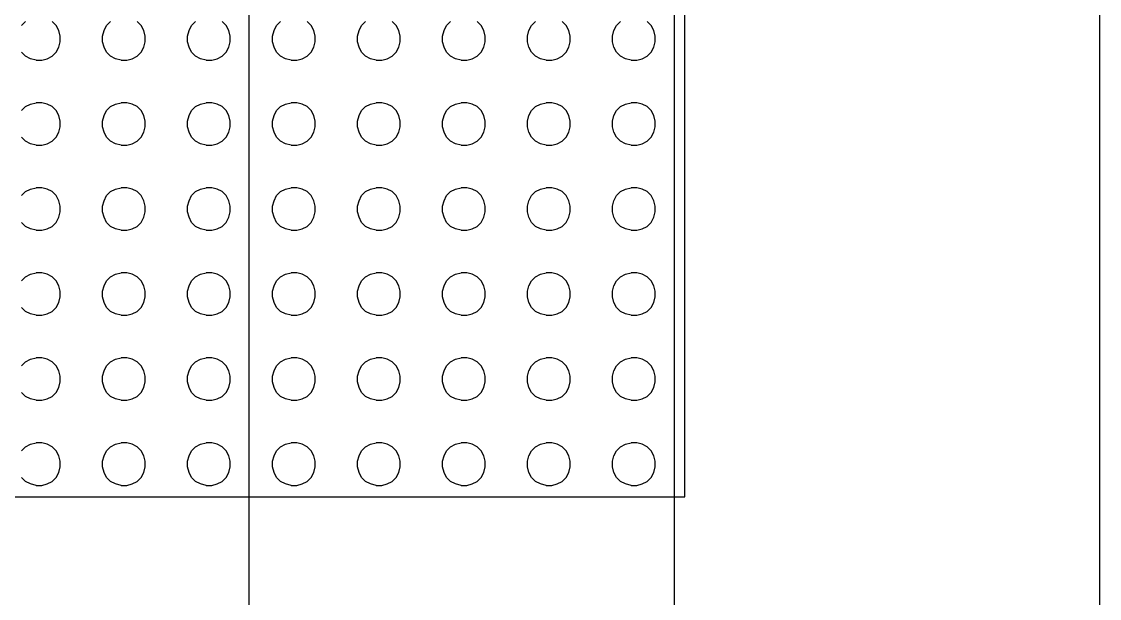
# Model space of a CAD drawing. Header units: inches. Extents: x -1316 to 22433, y -200 to 8737.
# Drawn here: x 250.946 to 254.747, y 564.875 to 566.908 of the extents above; entities that cross this region are included whole.
import ezdxf

# ---------------------------------------------------------------- set-up
doc = ezdxf.new("R2010")
doc.units = ezdxf.units.IN
doc.header["$LTSCALE"] = 10
doc.header["$MEASUREMENT"] = 0
doc.layers.get('0').update_dxf_attribs({"linetype": 'CONTINUOUS'})
for name, color, linetype in [('HATCH', 5, 'CONTINUOUS'), ('S-HDWR', 104, 'CONTINUOUS'), ('S-ROOF', 2, 'CONTINUOUS'), ('S-WALL', 6, 'CONTINUOUS'), ('WALL', 7, 'CONTINUOUS')]:
    doc.layers.add(name, color=color, linetype=linetype)

# ---------------------------------------------------------------- blocks, each defined once
blk = doc.blocks.new('*X345')
at = {"color": 0}
for p, q in [((314.4762, 24.2103), (314.4903, 24.2243)), ((314.5986, 24.2103), (314.5845, 24.2243)), ((314.776, 24.2103), (314.79, 24.2243)), ((314.8983, 24.2103), (314.8843, 24.2243)), ((315.0757, 24.2103), (315.0898, 24.2243)), ((315.1981, 24.2103), (315.184, 24.2243)), ((315.3754, 24.2103), (315.3895, 24.2243)), ((315.4978, 24.2103), (315.4837, 24.2243)), ((315.6752, 24.2103), (315.6893, 24.2243)), ((315.7976, 24.2103), (315.7835, 24.2243)), ((315.9749, 24.2103), (315.989, 24.2243)), ((316.0973, 24.2103), (316.0832, 24.2243)), ((316.2747, 24.2103), (316.2887, 24.2243)), ((316.397, 24.2103), (316.383, 24.2243)), ((316.5744, 24.2103), (316.5885, 24.2243)), ((316.6968, 24.2103), (316.6827, 24.2243)), ((314.6075, 24.1924), (314.5986, 24.2103)), ((314.6123, 24.1731), (314.6075, 24.1924)), ((314.7622, 24.1731), (314.767, 24.1924)), ((314.767, 24.1924), (314.776, 24.2103)), ((314.9073, 24.1924), (314.8983, 24.2103)), ((314.9121, 24.1731), (314.9073, 24.1924)), ((315.062, 24.1731), (315.0668, 24.1924)), ((315.0668, 24.1924), (315.0757, 24.2103)), ((315.207, 24.1924), (315.1981, 24.2103)), ((315.2118, 24.1731), (315.207, 24.1924)), ((315.3617, 24.1731), (315.3665, 24.1924)), ((315.3665, 24.1924), (315.3754, 24.2103)), ((315.5067, 24.1924), (315.4978, 24.2103)), ((315.5116, 24.1731), (315.5067, 24.1924)), ((315.6614, 24.1731), (315.6663, 24.1924)), ((315.6663, 24.1924), (315.6752, 24.2103)), ((315.8065, 24.1924), (315.7976, 24.2103)), ((315.8113, 24.1731), (315.8065, 24.1924)), ((315.9612, 24.1731), (315.966, 24.1924)), ((315.966, 24.1924), (315.9749, 24.2103)), ((316.1062, 24.1924), (316.0973, 24.2103)), ((316.111, 24.1731), (316.1062, 24.1924)), ((316.2609, 24.1731), (316.2657, 24.1924)), ((316.2657, 24.1924), (316.2747, 24.2103)), ((316.4059, 24.1924), (316.397, 24.2103)), ((316.4108, 24.1731), (316.4059, 24.1924)), ((316.5606, 24.1731), (316.5655, 24.1924)), ((316.5655, 24.1924), (316.5744, 24.2103)), ((316.7057, 24.1924), (316.6968, 24.2103)), ((316.7105, 24.1731), (316.7057, 24.1924)), ((314.6075, 24.1339), (314.6123, 24.1532)), ((314.6123, 24.1532), (314.6123, 24.1731)), ((314.7622, 24.1532), (314.7622, 24.1731)), ((314.767, 24.1339), (314.7622, 24.1532)), ((314.9073, 24.1339), (314.9121, 24.1532)), ((314.9121, 24.1532), (314.9121, 24.1731)), ((315.062, 24.1532), (315.062, 24.1731)), ((315.0668, 24.1339), (315.062, 24.1532)), ((315.207, 24.1339), (315.2118, 24.1532)), ((315.2118, 24.1532), (315.2118, 24.1731)), ((315.3617, 24.1532), (315.3617, 24.1731)), ((315.3665, 24.1339), (315.3617, 24.1532)), ((315.5067, 24.1339), (315.5116, 24.1532)), ((315.5116, 24.1532), (315.5116, 24.1731)), ((315.6614, 24.1532), (315.6614, 24.1731)), ((315.6663, 24.1339), (315.6614, 24.1532)), ((315.8065, 24.1339), (315.8113, 24.1532)), ((315.8113, 24.1532), (315.8113, 24.1731)), ((315.9612, 24.1532), (315.9612, 24.1731)), ((315.966, 24.1339), (315.9612, 24.1532)), ((316.1062, 24.1339), (316.111, 24.1532)), ((316.111, 24.1532), (316.111, 24.1731)), ((316.2609, 24.1532), (316.2609, 24.1731)), ((316.2657, 24.1339), (316.2609, 24.1532)), ((316.4059, 24.1339), (316.4108, 24.1532)), ((316.4108, 24.1532), (316.4108, 24.1731)), ((316.5606, 24.1532), (316.5606, 24.1731)), ((316.5655, 24.1339), (316.5606, 24.1532)), ((316.7057, 24.1339), (316.7105, 24.1532)), ((316.7105, 24.1532), (316.7105, 24.1731)), ((314.4903, 24.102), (314.4762, 24.116)), ((314.5081, 24.0931), (314.4903, 24.102)), ((314.5667, 24.0931), (314.5845, 24.102)), ((314.5845, 24.102), (314.5986, 24.116)), ((314.5986, 24.116), (314.6075, 24.1339)), ((314.776, 24.116), (314.767, 24.1339)), ((314.79, 24.102), (314.776, 24.116)), ((314.8079, 24.0931), (314.79, 24.102)), ((314.8664, 24.0931), (314.8843, 24.102)), ((314.8843, 24.102), (314.8983, 24.116)), ((314.8983, 24.116), (314.9073, 24.1339)), ((315.0757, 24.116), (315.0668, 24.1339)), ((315.0898, 24.102), (315.0757, 24.116)), ((315.1076, 24.0931), (315.0898, 24.102)), ((315.1662, 24.0931), (315.184, 24.102)), ((315.184, 24.102), (315.1981, 24.116)), ((315.1981, 24.116), (315.207, 24.1339)), ((315.3754, 24.116), (315.3665, 24.1339)), ((315.3895, 24.102), (315.3754, 24.116)), ((315.4073, 24.0931), (315.3895, 24.102)), ((315.4659, 24.0931), (315.4837, 24.102)), ((315.4837, 24.102), (315.4978, 24.116)), ((315.4978, 24.116), (315.5067, 24.1339)), ((315.6752, 24.116), (315.6663, 24.1339)), ((315.6893, 24.102), (315.6752, 24.116)), ((315.7071, 24.0931), (315.6893, 24.102)), ((315.7657, 24.0931), (315.7835, 24.102)), ((315.7835, 24.102), (315.7976, 24.116)), ((315.7976, 24.116), (315.8065, 24.1339)), ((315.9749, 24.116), (315.966, 24.1339)), ((315.989, 24.102), (315.9749, 24.116)), ((316.0068, 24.0931), (315.989, 24.102)), ((316.0654, 24.0931), (316.0832, 24.102)), ((316.0832, 24.102), (316.0973, 24.116)), ((316.0973, 24.116), (316.1062, 24.1339)), ((316.2747, 24.116), (316.2657, 24.1339)), ((316.2887, 24.102), (316.2747, 24.116)), ((316.3066, 24.0931), (316.2887, 24.102)), ((316.3651, 24.0931), (316.383, 24.102)), ((316.383, 24.102), (316.397, 24.116)), ((316.397, 24.116), (316.4059, 24.1339)), ((316.5744, 24.116), (316.5655, 24.1339)), ((316.5885, 24.102), (316.5744, 24.116)), ((316.6063, 24.0931), (316.5885, 24.102)), ((316.6649, 24.0931), (316.6827, 24.102)), ((316.6827, 24.102), (316.6968, 24.116)), ((316.6968, 24.116), (316.7057, 24.1339)), ((314.5275, 24.0882), (314.5081, 24.093)), ((314.5275, 24.0882), (314.5474, 24.0882)), ((314.5474, 24.0882), (314.5667, 24.093)), ((314.8272, 24.0882), (314.8079, 24.093)), ((314.8272, 24.0882), (314.8471, 24.0882)), ((314.8471, 24.0882), (314.8664, 24.093)), ((315.1269, 24.0882), (315.1076, 24.093)), ((315.1269, 24.0882), (315.1469, 24.0882)), ((315.1469, 24.0882), (315.1662, 24.093)), ((315.4267, 24.0882), (315.4073, 24.093)), ((315.4267, 24.0882), (315.4466, 24.0882)), ((315.4466, 24.0882), (315.4659, 24.093)), ((315.7264, 24.0882), (315.7071, 24.093)), ((315.7264, 24.0882), (315.7463, 24.0882)), ((315.7463, 24.0882), (315.7657, 24.093)), ((316.0261, 24.0882), (316.0068, 24.093)), ((316.0261, 24.0882), (316.0461, 24.0882)), ((316.0461, 24.0882), (316.0654, 24.093)), ((316.3259, 24.0882), (316.3066, 24.093)), ((316.3259, 24.0882), (316.3458, 24.0882)), ((316.3458, 24.0882), (316.3651, 24.093)), ((316.6256, 24.0882), (316.6063, 24.093)), ((316.6256, 24.0882), (316.6455, 24.0882)), ((316.6455, 24.0882), (316.6649, 24.093)), ((314.4762, 23.9105), (314.4903, 23.9246)), ((314.4903, 23.9246), (314.5081, 23.9335)), ((314.5081, 23.9335), (314.5275, 23.9383)), ((314.5474, 23.9384), (314.5275, 23.9384)), ((314.5667, 23.9335), (314.5474, 23.9383)), ((314.5845, 23.9246), (314.5667, 23.9335)), ((314.5986, 23.9105), (314.5845, 23.9246)), ((314.6075, 23.8927), (314.5986, 23.9105)), ((314.767, 23.8927), (314.776, 23.9105)), ((314.776, 23.9105), (314.79, 23.9246)), ((314.79, 23.9246), (314.8079, 23.9335)), ((314.8079, 23.9335), (314.8272, 23.9383)), ((314.8471, 23.9384), (314.8272, 23.9384)), ((314.8664, 23.9335), (314.8471, 23.9383)), ((314.8843, 23.9246), (314.8664, 23.9335)), ((314.8983, 23.9105), (314.8843, 23.9246)), ((314.9073, 23.8927), (314.8983, 23.9105)), ((315.0668, 23.8927), (315.0757, 23.9105)), ((315.0757, 23.9105), (315.0898, 23.9246)), ((315.0898, 23.9246), (315.1076, 23.9335)), ((315.1076, 23.9335), (315.1269, 23.9383)), ((315.1469, 23.9384), (315.1269, 23.9384)), ((315.1662, 23.9335), (315.1469, 23.9383)), ((315.184, 23.9246), (315.1662, 23.9335)), ((315.1981, 23.9105), (315.184, 23.9246)), ((315.207, 23.8927), (315.1981, 23.9105)), ((315.3665, 23.8927), (315.3754, 23.9105)), ((315.3754, 23.9105), (315.3895, 23.9246)), ((315.3895, 23.9246), (315.4073, 23.9335)), ((315.4073, 23.9335), (315.4267, 23.9383)), ((315.4466, 23.9384), (315.4267, 23.9384)), ((315.4659, 23.9335), (315.4466, 23.9383)), ((315.4837, 23.9246), (315.4659, 23.9335)), ((315.4978, 23.9105), (315.4837, 23.9246)), ((315.5067, 23.8927), (315.4978, 23.9105)), ((315.6663, 23.8927), (315.6752, 23.9105)), ((315.6752, 23.9105), (315.6893, 23.9246)), ((315.6893, 23.9246), (315.7071, 23.9335)), ((315.7071, 23.9335), (315.7264, 23.9383)), ((315.7463, 23.9384), (315.7264, 23.9384)), ((315.7657, 23.9335), (315.7463, 23.9383)), ((315.7835, 23.9246), (315.7657, 23.9335)), ((315.7976, 23.9105), (315.7835, 23.9246)), ((315.8065, 23.8927), (315.7976, 23.9105)), ((315.966, 23.8927), (315.9749, 23.9105)), ((315.9749, 23.9105), (315.989, 23.9246)), ((315.989, 23.9246), (316.0068, 23.9335)), ((316.0068, 23.9335), (316.0261, 23.9383)), ((316.0461, 23.9384), (316.0261, 23.9384)), ((316.0654, 23.9335), (316.0461, 23.9383)), ((316.0832, 23.9246), (316.0654, 23.9335)), ((316.0973, 23.9105), (316.0832, 23.9246)), ((316.1062, 23.8927), (316.0973, 23.9105)), ((316.2657, 23.8927), (316.2747, 23.9105)), ((316.2747, 23.9105), (316.2887, 23.9246)), ((316.2887, 23.9246), (316.3066, 23.9335)), ((316.3066, 23.9335), (316.3259, 23.9383)), ((316.3458, 23.9384), (316.3259, 23.9384)), ((316.3651, 23.9335), (316.3458, 23.9383)), ((316.383, 23.9246), (316.3651, 23.9335)), ((316.397, 23.9105), (316.383, 23.9246)), ((316.4059, 23.8927), (316.397, 23.9105)), ((316.5655, 23.8927), (316.5744, 23.9105)), ((316.5744, 23.9105), (316.5885, 23.9246)), ((316.5885, 23.9246), (316.6063, 23.9335)), ((316.6063, 23.9335), (316.6256, 23.9383)), ((316.6455, 23.9384), (316.6256, 23.9384)), ((316.6649, 23.9335), (316.6455, 23.9383)), ((316.6827, 23.9246), (316.6649, 23.9335)), ((316.6968, 23.9105), (316.6827, 23.9246)), ((316.7057, 23.8927), (316.6968, 23.9105)), ((314.6123, 23.8734), (314.6075, 23.8927)), ((314.6123, 23.8535), (314.6123, 23.8734)), ((314.7622, 23.8734), (314.767, 23.8927)), ((314.7622, 23.8535), (314.7622, 23.8734)), ((314.9121, 23.8734), (314.9073, 23.8927)), ((314.9121, 23.8535), (314.9121, 23.8734)), ((315.062, 23.8734), (315.0668, 23.8927)), ((315.062, 23.8535), (315.062, 23.8734)), ((315.2118, 23.8734), (315.207, 23.8927)), ((315.2118, 23.8535), (315.2118, 23.8734)), ((315.3617, 23.8734), (315.3665, 23.8927)), ((315.3617, 23.8535), (315.3617, 23.8734)), ((315.5116, 23.8734), (315.5067, 23.8927)), ((315.5116, 23.8535), (315.5116, 23.8734)), ((315.6614, 23.8734), (315.6663, 23.8927)), ((315.6614, 23.8535), (315.6614, 23.8734)), ((315.8113, 23.8734), (315.8065, 23.8927)), ((315.8113, 23.8535), (315.8113, 23.8734)), ((315.9612, 23.8734), (315.966, 23.8927)), ((315.9612, 23.8535), (315.9612, 23.8734)), ((316.111, 23.8734), (316.1062, 23.8927)), ((316.111, 23.8535), (316.111, 23.8734)), ((316.2609, 23.8734), (316.2657, 23.8927)), ((316.2609, 23.8535), (316.2609, 23.8734)), ((316.4108, 23.8734), (316.4059, 23.8927)), ((316.4108, 23.8535), (316.4108, 23.8734)), ((316.5606, 23.8734), (316.5655, 23.8927)), ((316.5606, 23.8535), (316.5606, 23.8734)), ((316.7105, 23.8734), (316.7057, 23.8927)), ((316.7105, 23.8535), (316.7105, 23.8734)), ((314.5986, 23.8163), (314.6075, 23.8341)), ((314.6075, 23.8341), (314.6123, 23.8535)), ((314.767, 23.8341), (314.7622, 23.8535)), ((314.776, 23.8163), (314.767, 23.8341)), ((314.8983, 23.8163), (314.9073, 23.8341)), ((314.9073, 23.8341), (314.9121, 23.8535)), ((315.0668, 23.8341), (315.062, 23.8535)), ((315.0757, 23.8163), (315.0668, 23.8341)), ((315.1981, 23.8163), (315.207, 23.8341)), ((315.207, 23.8341), (315.2118, 23.8535)), ((315.3665, 23.8341), (315.3617, 23.8535)), ((315.3754, 23.8163), (315.3665, 23.8341)), ((315.4978, 23.8163), (315.5067, 23.8341)), ((315.5067, 23.8341), (315.5116, 23.8535)), ((315.6663, 23.8341), (315.6614, 23.8535)), ((315.6752, 23.8163), (315.6663, 23.8341)), ((315.7976, 23.8163), (315.8065, 23.8341)), ((315.8065, 23.8341), (315.8113, 23.8535)), ((315.966, 23.8341), (315.9612, 23.8535)), ((315.9749, 23.8163), (315.966, 23.8341)), ((316.0973, 23.8163), (316.1062, 23.8341)), ((316.1062, 23.8341), (316.111, 23.8535)), ((316.2657, 23.8341), (316.2609, 23.8535)), ((316.2747, 23.8163), (316.2657, 23.8341)), ((316.397, 23.8163), (316.4059, 23.8341)), ((316.4059, 23.8341), (316.4108, 23.8535)), ((316.5655, 23.8341), (316.5606, 23.8535)), ((316.5744, 23.8163), (316.5655, 23.8341)), ((316.6968, 23.8163), (316.7057, 23.8341)), ((316.7057, 23.8341), (316.7105, 23.8535)), ((314.4903, 23.8022), (314.4762, 23.8163)), ((314.5081, 23.7933), (314.4903, 23.8022)), ((314.5667, 23.7933), (314.5845, 23.8022)), ((314.5845, 23.8022), (314.5986, 23.8163)), ((314.79, 23.8022), (314.776, 23.8163)), ((314.8079, 23.7933), (314.79, 23.8022)), ((314.8664, 23.7933), (314.8843, 23.8022)), ((314.8843, 23.8022), (314.8983, 23.8163)), ((315.0898, 23.8022), (315.0757, 23.8163)), ((315.1076, 23.7933), (315.0898, 23.8022)), ((315.1662, 23.7933), (315.184, 23.8022)), ((315.184, 23.8022), (315.1981, 23.8163)), ((315.3895, 23.8022), (315.3754, 23.8163)), ((315.4073, 23.7933), (315.3895, 23.8022)), ((315.4659, 23.7933), (315.4837, 23.8022)), ((315.4837, 23.8022), (315.4978, 23.8163)), ((315.6893, 23.8022), (315.6752, 23.8163)), ((315.7071, 23.7933), (315.6893, 23.8022)), ((315.7657, 23.7933), (315.7835, 23.8022)), ((315.7835, 23.8022), (315.7976, 23.8163)), ((315.989, 23.8022), (315.9749, 23.8163)), ((316.0068, 23.7933), (315.989, 23.8022)), ((316.0654, 23.7933), (316.0832, 23.8022)), ((316.0832, 23.8022), (316.0973, 23.8163)), ((316.2887, 23.8022), (316.2747, 23.8163)), ((316.3066, 23.7933), (316.2887, 23.8022)), ((316.3651, 23.7933), (316.383, 23.8022)), ((316.383, 23.8022), (316.397, 23.8163)), ((316.5885, 23.8022), (316.5744, 23.8163)), ((316.6063, 23.7933), (316.5885, 23.8022)), ((316.6649, 23.7933), (316.6827, 23.8022)), ((316.6827, 23.8022), (316.6968, 23.8163)), ((314.5275, 23.7885), (314.5081, 23.7933)), ((314.5275, 23.7885), (314.5474, 23.7885)), ((314.5474, 23.7885), (314.5667, 23.7933)), ((314.8272, 23.7885), (314.8079, 23.7933)), ((314.8272, 23.7885), (314.8471, 23.7885)), ((314.8471, 23.7885), (314.8664, 23.7933)), ((315.1269, 23.7885), (315.1076, 23.7933)), ((315.1269, 23.7885), (315.1469, 23.7885)), ((315.1469, 23.7885), (315.1662, 23.7933)), ((315.4267, 23.7885), (315.4073, 23.7933)), ((315.4267, 23.7885), (315.4466, 23.7885)), ((315.4466, 23.7885), (315.4659, 23.7933)), ((315.7264, 23.7885), (315.7071, 23.7933)), ((315.7264, 23.7885), (315.7463, 23.7885)), ((315.7463, 23.7885), (315.7657, 23.7933)), ((316.0261, 23.7885), (316.0068, 23.7933)), ((316.0261, 23.7885), (316.0461, 23.7885)), ((316.0461, 23.7885), (316.0654, 23.7933)), ((316.3259, 23.7885), (316.3066, 23.7933)), ((316.3259, 23.7885), (316.3458, 23.7885)), ((316.3458, 23.7885), (316.3651, 23.7933)), ((316.6256, 23.7885), (316.6063, 23.7933)), ((316.6256, 23.7885), (316.6455, 23.7885)), ((316.6455, 23.7885), (316.6649, 23.7933)), ((314.4762, 23.6108), (314.4903, 23.6249)), ((314.4903, 23.6249), (314.5081, 23.6338)), ((314.5081, 23.6338), (314.5275, 23.6386)), ((314.5474, 23.6386), (314.5275, 23.6386)), ((314.5667, 23.6338), (314.5474, 23.6386)), ((314.5845, 23.6249), (314.5667, 23.6338)), ((314.5986, 23.6108), (314.5845, 23.6249)), ((314.6075, 23.593), (314.5986, 23.6108)), ((314.767, 23.593), (314.776, 23.6108)), ((314.776, 23.6108), (314.79, 23.6249)), ((314.79, 23.6249), (314.8079, 23.6338)), ((314.8079, 23.6338), (314.8272, 23.6386)), ((314.8471, 23.6386), (314.8272, 23.6386)), ((314.8664, 23.6338), (314.8471, 23.6386)), ((314.8843, 23.6249), (314.8664, 23.6338)), ((314.8983, 23.6108), (314.8843, 23.6249)), ((314.9073, 23.593), (314.8983, 23.6108)), ((315.0668, 23.593), (315.0757, 23.6108)), ((315.0757, 23.6108), (315.0898, 23.6249)), ((315.0898, 23.6249), (315.1076, 23.6338)), ((315.1076, 23.6338), (315.1269, 23.6386)), ((315.1469, 23.6386), (315.1269, 23.6386)), ((315.1662, 23.6338), (315.1469, 23.6386)), ((315.184, 23.6249), (315.1662, 23.6338)), ((315.1981, 23.6108), (315.184, 23.6249)), ((315.207, 23.593), (315.1981, 23.6108)), ((315.3665, 23.593), (315.3754, 23.6108)), ((315.3754, 23.6108), (315.3895, 23.6249)), ((315.3895, 23.6249), (315.4073, 23.6338)), ((315.4073, 23.6338), (315.4267, 23.6386)), ((315.4466, 23.6386), (315.4267, 23.6386)), ((315.4659, 23.6338), (315.4466, 23.6386)), ((315.4837, 23.6249), (315.4659, 23.6338)), ((315.4978, 23.6108), (315.4837, 23.6249)), ((315.5067, 23.593), (315.4978, 23.6108)), ((315.6663, 23.593), (315.6752, 23.6108)), ((315.6752, 23.6108), (315.6893, 23.6249)), ((315.6893, 23.6249), (315.7071, 23.6338)), ((315.7071, 23.6338), (315.7264, 23.6386)), ((315.7463, 23.6386), (315.7264, 23.6386)), ((315.7657, 23.6338), (315.7463, 23.6386)), ((315.7835, 23.6249), (315.7657, 23.6338)), ((315.7976, 23.6108), (315.7835, 23.6249)), ((315.8065, 23.593), (315.7976, 23.6108)), ((315.966, 23.593), (315.9749, 23.6108)), ((315.9749, 23.6108), (315.989, 23.6249)), ((315.989, 23.6249), (316.0068, 23.6338)), ((316.0068, 23.6338), (316.0261, 23.6386)), ((316.0461, 23.6386), (316.0261, 23.6386)), ((316.0654, 23.6338), (316.0461, 23.6386)), ((316.0832, 23.6249), (316.0654, 23.6338)), ((316.0973, 23.6108), (316.0832, 23.6249)), ((316.1062, 23.593), (316.0973, 23.6108)), ((316.2657, 23.593), (316.2747, 23.6108)), ((316.2747, 23.6108), (316.2887, 23.6249)), ((316.2887, 23.6249), (316.3066, 23.6338)), ((316.3066, 23.6338), (316.3259, 23.6386)), ((316.3458, 23.6386), (316.3259, 23.6386)), ((316.3651, 23.6338), (316.3458, 23.6386)), ((316.383, 23.6249), (316.3651, 23.6338)), ((316.397, 23.6108), (316.383, 23.6249)), ((316.4059, 23.593), (316.397, 23.6108)), ((316.5655, 23.593), (316.5744, 23.6108)), ((316.5744, 23.6108), (316.5885, 23.6249)), ((316.5885, 23.6249), (316.6063, 23.6338)), ((316.6063, 23.6338), (316.6256, 23.6386)), ((316.6455, 23.6386), (316.6256, 23.6386)), ((316.6649, 23.6338), (316.6455, 23.6386)), ((316.6827, 23.6249), (316.6649, 23.6338)), ((316.6968, 23.6108), (316.6827, 23.6249)), ((316.7057, 23.593), (316.6968, 23.6108)), ((314.6123, 23.5736), (314.6075, 23.593)), ((314.6123, 23.5537), (314.6123, 23.5736)), ((314.7622, 23.5736), (314.767, 23.593)), ((314.7622, 23.5537), (314.7622, 23.5736)), ((314.9121, 23.5736), (314.9073, 23.593)), ((314.9121, 23.5537), (314.9121, 23.5736)), ((315.062, 23.5736), (315.0668, 23.593)), ((315.062, 23.5537), (315.062, 23.5736)), ((315.2118, 23.5736), (315.207, 23.593)), ((315.2118, 23.5537), (315.2118, 23.5736)), ((315.3617, 23.5736), (315.3665, 23.593)), ((315.3617, 23.5537), (315.3617, 23.5736)), ((315.5116, 23.5736), (315.5067, 23.593)), ((315.5116, 23.5537), (315.5116, 23.5736)), ((315.6614, 23.5736), (315.6663, 23.593)), ((315.6614, 23.5537), (315.6614, 23.5736)), ((315.8113, 23.5736), (315.8065, 23.593)), ((315.8113, 23.5537), (315.8113, 23.5736)), ((315.9612, 23.5736), (315.966, 23.593)), ((315.9612, 23.5537), (315.9612, 23.5736)), ((316.111, 23.5736), (316.1062, 23.593)), ((316.111, 23.5537), (316.111, 23.5736)), ((316.2609, 23.5736), (316.2657, 23.593)), ((316.2609, 23.5537), (316.2609, 23.5736)), ((316.4108, 23.5736), (316.4059, 23.593)), ((316.4108, 23.5537), (316.4108, 23.5736)), ((316.5606, 23.5736), (316.5655, 23.593)), ((316.5606, 23.5537), (316.5606, 23.5736)), ((316.7105, 23.5736), (316.7057, 23.593)), ((316.7105, 23.5537), (316.7105, 23.5736)), ((314.5986, 23.5166), (314.6075, 23.5344)), ((314.6075, 23.5344), (314.6123, 23.5537)), ((314.767, 23.5344), (314.7622, 23.5537)), ((314.776, 23.5166), (314.767, 23.5344)), ((314.8983, 23.5166), (314.9073, 23.5344)), ((314.9073, 23.5344), (314.9121, 23.5537)), ((315.0668, 23.5344), (315.062, 23.5537)), ((315.0757, 23.5166), (315.0668, 23.5344)), ((315.1981, 23.5166), (315.207, 23.5344)), ((315.207, 23.5344), (315.2118, 23.5537)), ((315.3665, 23.5344), (315.3617, 23.5537)), ((315.3754, 23.5166), (315.3665, 23.5344)), ((315.4978, 23.5166), (315.5067, 23.5344)), ((315.5067, 23.5344), (315.5116, 23.5537)), ((315.6663, 23.5344), (315.6614, 23.5537)), ((315.6752, 23.5166), (315.6663, 23.5344)), ((315.7976, 23.5166), (315.8065, 23.5344)), ((315.8065, 23.5344), (315.8113, 23.5537)), ((315.966, 23.5344), (315.9612, 23.5537)), ((315.9749, 23.5166), (315.966, 23.5344)), ((316.0973, 23.5166), (316.1062, 23.5344)), ((316.1062, 23.5344), (316.111, 23.5537)), ((316.2657, 23.5344), (316.2609, 23.5537)), ((316.2747, 23.5166), (316.2657, 23.5344)), ((316.397, 23.5166), (316.4059, 23.5344)), ((316.4059, 23.5344), (316.4108, 23.5537)), ((316.5655, 23.5344), (316.5606, 23.5537)), ((316.5744, 23.5166), (316.5655, 23.5344)), ((316.6968, 23.5166), (316.7057, 23.5344)), ((316.7057, 23.5344), (316.7105, 23.5537)), ((314.4903, 23.5025), (314.4762, 23.5166)), ((314.5081, 23.4936), (314.4903, 23.5025)), ((314.5275, 23.4887), (314.5081, 23.4936)), ((314.5474, 23.4887), (314.5667, 23.4936)), ((314.5667, 23.4936), (314.5845, 23.5025)), ((314.5845, 23.5025), (314.5986, 23.5166)), ((314.79, 23.5025), (314.776, 23.5166)), ((314.8079, 23.4936), (314.79, 23.5025)), ((314.8272, 23.4887), (314.8079, 23.4936)), ((314.8471, 23.4887), (314.8664, 23.4936)), ((314.8664, 23.4936), (314.8843, 23.5025)), ((314.8843, 23.5025), (314.8983, 23.5166)), ((315.0898, 23.5025), (315.0757, 23.5166)), ((315.1076, 23.4936), (315.0898, 23.5025)), ((315.1269, 23.4887), (315.1076, 23.4936)), ((315.1469, 23.4887), (315.1662, 23.4936)), ((315.1662, 23.4936), (315.184, 23.5025)), ((315.184, 23.5025), (315.1981, 23.5166)), ((315.3895, 23.5025), (315.3754, 23.5166)), ((315.4073, 23.4936), (315.3895, 23.5025)), ((315.4267, 23.4887), (315.4073, 23.4936)), ((315.4466, 23.4887), (315.4659, 23.4936)), ((315.4659, 23.4936), (315.4837, 23.5025)), ((315.4837, 23.5025), (315.4978, 23.5166)), ((315.6893, 23.5025), (315.6752, 23.5166)), ((315.7071, 23.4936), (315.6893, 23.5025)), ((315.7264, 23.4887), (315.7071, 23.4936)), ((315.7463, 23.4887), (315.7657, 23.4936)), ((315.7657, 23.4936), (315.7835, 23.5025)), ((315.7835, 23.5025), (315.7976, 23.5166)), ((315.989, 23.5025), (315.9749, 23.5166)), ((316.0068, 23.4936), (315.989, 23.5025)), ((316.0261, 23.4887), (316.0068, 23.4936)), ((316.0461, 23.4887), (316.0654, 23.4936)), ((316.0654, 23.4936), (316.0832, 23.5025)), ((316.0832, 23.5025), (316.0973, 23.5166)), ((316.2887, 23.5025), (316.2747, 23.5166)), ((316.3066, 23.4936), (316.2887, 23.5025)), ((316.3259, 23.4887), (316.3066, 23.4936)), ((316.3458, 23.4887), (316.3651, 23.4936)), ((316.3651, 23.4936), (316.383, 23.5025)), ((316.383, 23.5025), (316.397, 23.5166)), ((316.5885, 23.5025), (316.5744, 23.5166)), ((316.6063, 23.4936), (316.5885, 23.5025)), ((316.6256, 23.4887), (316.6063, 23.4936)), ((316.6455, 23.4887), (316.6649, 23.4936)), ((316.6649, 23.4936), (316.6827, 23.5025)), ((316.6827, 23.5025), (316.6968, 23.5166)), ((314.5275, 23.4887), (314.5474, 23.4887)), ((314.8272, 23.4887), (314.8471, 23.4887)), ((315.1269, 23.4887), (315.1469, 23.4887)), ((315.4267, 23.4887), (315.4466, 23.4887)), ((315.7264, 23.4887), (315.7463, 23.4887)), ((316.0261, 23.4887), (316.0461, 23.4887)), ((316.3259, 23.4887), (316.3458, 23.4887)), ((316.6256, 23.4887), (316.6455, 23.4887)), ((314.4762, 23.311), (314.4903, 23.3251)), ((314.4903, 23.3251), (314.5081, 23.334)), ((314.5081, 23.334), (314.5275, 23.3389)), ((314.5474, 23.3389), (314.5275, 23.3389)), ((314.5667, 23.334), (314.5474, 23.3389)), ((314.5845, 23.3251), (314.5667, 23.334)), ((314.5986, 23.311), (314.5845, 23.3251)), ((314.6075, 23.2932), (314.5986, 23.311)), ((314.767, 23.2932), (314.776, 23.311)), ((314.776, 23.311), (314.79, 23.3251)), ((314.79, 23.3251), (314.8079, 23.334)), ((314.8079, 23.334), (314.8272, 23.3389)), ((314.8471, 23.3389), (314.8272, 23.3389)), ((314.8664, 23.334), (314.8471, 23.3389)), ((314.8843, 23.3251), (314.8664, 23.334)), ((314.8983, 23.311), (314.8843, 23.3251)), ((314.9073, 23.2932), (314.8983, 23.311)), ((315.0668, 23.2932), (315.0757, 23.311)), ((315.0757, 23.311), (315.0898, 23.3251)), ((315.0898, 23.3251), (315.1076, 23.334)), ((315.1076, 23.334), (315.1269, 23.3389)), ((315.1469, 23.3389), (315.1269, 23.3389)), ((315.1662, 23.334), (315.1469, 23.3389)), ((315.184, 23.3251), (315.1662, 23.334)), ((315.1981, 23.311), (315.184, 23.3251)), ((315.207, 23.2932), (315.1981, 23.311)), ((315.3665, 23.2932), (315.3754, 23.311)), ((315.3754, 23.311), (315.3895, 23.3251)), ((315.3895, 23.3251), (315.4073, 23.334)), ((315.4073, 23.334), (315.4267, 23.3389)), ((315.4466, 23.3389), (315.4267, 23.3389)), ((315.4659, 23.334), (315.4466, 23.3389)), ((315.4837, 23.3251), (315.4659, 23.334)), ((315.4978, 23.311), (315.4837, 23.3251)), ((315.5067, 23.2932), (315.4978, 23.311)), ((315.6663, 23.2932), (315.6752, 23.311)), ((315.6752, 23.311), (315.6893, 23.3251)), ((315.6893, 23.3251), (315.7071, 23.334)), ((315.7071, 23.334), (315.7264, 23.3389)), ((315.7463, 23.3389), (315.7264, 23.3389)), ((315.7657, 23.334), (315.7463, 23.3389)), ((315.7835, 23.3251), (315.7657, 23.334)), ((315.7976, 23.311), (315.7835, 23.3251)), ((315.8065, 23.2932), (315.7976, 23.311)), ((315.966, 23.2932), (315.9749, 23.311)), ((315.9749, 23.311), (315.989, 23.3251)), ((315.989, 23.3251), (316.0068, 23.334)), ((316.0068, 23.334), (316.0261, 23.3389)), ((316.0461, 23.3389), (316.0261, 23.3389)), ((316.0654, 23.334), (316.0461, 23.3389)), ((316.0832, 23.3251), (316.0654, 23.334)), ((316.0973, 23.311), (316.0832, 23.3251)), ((316.1062, 23.2932), (316.0973, 23.311)), ((316.2657, 23.2932), (316.2747, 23.311)), ((316.2747, 23.311), (316.2887, 23.3251)), ((316.2887, 23.3251), (316.3066, 23.334)), ((316.3066, 23.334), (316.3259, 23.3389)), ((316.3458, 23.3389), (316.3259, 23.3389)), ((316.3651, 23.334), (316.3458, 23.3389)), ((316.383, 23.3251), (316.3651, 23.334)), ((316.397, 23.311), (316.383, 23.3251)), ((316.4059, 23.2932), (316.397, 23.311)), ((316.5655, 23.2932), (316.5744, 23.311)), ((316.5744, 23.311), (316.5885, 23.3251)), ((316.5885, 23.3251), (316.6063, 23.334)), ((316.6063, 23.334), (316.6256, 23.3389)), ((316.6455, 23.3389), (316.6256, 23.3389)), ((316.6649, 23.334), (316.6455, 23.3389)), ((316.6827, 23.3251), (316.6649, 23.334)), ((316.6968, 23.311), (316.6827, 23.3251)), ((316.7057, 23.2932), (316.6968, 23.311)), ((314.6123, 23.2739), (314.6075, 23.2932)), ((314.6123, 23.254), (314.6123, 23.2739)), ((314.7622, 23.2739), (314.767, 23.2932)), ((314.7622, 23.254), (314.7622, 23.2739)), ((314.9121, 23.2739), (314.9073, 23.2932)), ((314.9121, 23.254), (314.9121, 23.2739)), ((315.062, 23.2739), (315.0668, 23.2932)), ((315.062, 23.254), (315.062, 23.2739)), ((315.2118, 23.2739), (315.207, 23.2932)), ((315.2118, 23.254), (315.2118, 23.2739)), ((315.3617, 23.2739), (315.3665, 23.2932)), ((315.3617, 23.254), (315.3617, 23.2739)), ((315.5116, 23.2739), (315.5067, 23.2932)), ((315.5116, 23.254), (315.5116, 23.2739)), ((315.6614, 23.2739), (315.6663, 23.2932)), ((315.6614, 23.254), (315.6614, 23.2739)), ((315.8113, 23.2739), (315.8065, 23.2932)), ((315.8113, 23.254), (315.8113, 23.2739)), ((315.9612, 23.2739), (315.966, 23.2932)), ((315.9612, 23.254), (315.9612, 23.2739)), ((316.111, 23.2739), (316.1062, 23.2932)), ((316.111, 23.254), (316.111, 23.2739)), ((316.2609, 23.2739), (316.2657, 23.2932)), ((316.2609, 23.254), (316.2609, 23.2739)), ((316.4108, 23.2739), (316.4059, 23.2932)), ((316.4108, 23.254), (316.4108, 23.2739)), ((316.5606, 23.2739), (316.5655, 23.2932)), ((316.5606, 23.254), (316.5606, 23.2739)), ((316.7105, 23.2739), (316.7057, 23.2932)), ((316.7105, 23.254), (316.7105, 23.2739)), ((314.5986, 23.2168), (314.6075, 23.2346)), ((314.6075, 23.2346), (314.6123, 23.254)), ((314.767, 23.2346), (314.7622, 23.254)), ((314.776, 23.2168), (314.767, 23.2346)), ((314.8983, 23.2168), (314.9073, 23.2346)), ((314.9073, 23.2346), (314.9121, 23.254)), ((315.0668, 23.2346), (315.062, 23.254)), ((315.0757, 23.2168), (315.0668, 23.2346)), ((315.1981, 23.2168), (315.207, 23.2346)), ((315.207, 23.2346), (315.2118, 23.254)), ((315.3665, 23.2346), (315.3617, 23.254)), ((315.3754, 23.2168), (315.3665, 23.2346)), ((315.4978, 23.2168), (315.5067, 23.2346)), ((315.5067, 23.2346), (315.5116, 23.254)), ((315.6663, 23.2346), (315.6614, 23.254)), ((315.6752, 23.2168), (315.6663, 23.2346)), ((315.7976, 23.2168), (315.8065, 23.2346)), ((315.8065, 23.2346), (315.8113, 23.254)), ((315.966, 23.2346), (315.9612, 23.254)), ((315.9749, 23.2168), (315.966, 23.2346)), ((316.0973, 23.2168), (316.1062, 23.2346)), ((316.1062, 23.2346), (316.111, 23.254)), ((316.2657, 23.2346), (316.2609, 23.254)), ((316.2747, 23.2168), (316.2657, 23.2346)), ((316.397, 23.2168), (316.4059, 23.2346)), ((316.4059, 23.2346), (316.4108, 23.254)), ((316.5655, 23.2346), (316.5606, 23.254)), ((316.5744, 23.2168), (316.5655, 23.2346)), ((316.6968, 23.2168), (316.7057, 23.2346)), ((316.7057, 23.2346), (316.7105, 23.254)), ((314.4903, 23.2027), (314.4762, 23.2168)), ((314.5081, 23.1938), (314.4903, 23.2027)), ((314.5275, 23.189), (314.5081, 23.1938)), ((314.5275, 23.189), (314.5474, 23.189)), ((314.5474, 23.189), (314.5667, 23.1938)), ((314.5667, 23.1938), (314.5845, 23.2027)), ((314.5845, 23.2027), (314.5986, 23.2168)), ((314.79, 23.2027), (314.776, 23.2168)), ((314.8079, 23.1938), (314.79, 23.2027)), ((314.8272, 23.189), (314.8079, 23.1938)), ((314.8272, 23.189), (314.8471, 23.189)), ((314.8471, 23.189), (314.8664, 23.1938)), ((314.8664, 23.1938), (314.8843, 23.2027)), ((314.8843, 23.2027), (314.8983, 23.2168)), ((315.0898, 23.2027), (315.0757, 23.2168)), ((315.1076, 23.1938), (315.0898, 23.2027)), ((315.1269, 23.189), (315.1076, 23.1938)), ((315.1269, 23.189), (315.1469, 23.189)), ((315.1469, 23.189), (315.1662, 23.1938)), ((315.1662, 23.1938), (315.184, 23.2027)), ((315.184, 23.2027), (315.1981, 23.2168)), ((315.3895, 23.2027), (315.3754, 23.2168)), ((315.4073, 23.1938), (315.3895, 23.2027)), ((315.4267, 23.189), (315.4073, 23.1938)), ((315.4267, 23.189), (315.4466, 23.189)), ((315.4466, 23.189), (315.4659, 23.1938)), ((315.4659, 23.1938), (315.4837, 23.2027)), ((315.4837, 23.2027), (315.4978, 23.2168)), ((315.6893, 23.2027), (315.6752, 23.2168)), ((315.7071, 23.1938), (315.6893, 23.2027)), ((315.7264, 23.189), (315.7071, 23.1938)), ((315.7264, 23.189), (315.7463, 23.189)), ((315.7463, 23.189), (315.7657, 23.1938)), ((315.7657, 23.1938), (315.7835, 23.2027)), ((315.7835, 23.2027), (315.7976, 23.2168)), ((315.989, 23.2027), (315.9749, 23.2168)), ((316.0068, 23.1938), (315.989, 23.2027)), ((316.0261, 23.189), (316.0068, 23.1938)), ((316.0261, 23.189), (316.0461, 23.189)), ((316.0461, 23.189), (316.0654, 23.1938)), ((316.0654, 23.1938), (316.0832, 23.2027)), ((316.0832, 23.2027), (316.0973, 23.2168)), ((316.2887, 23.2027), (316.2747, 23.2168)), ((316.3066, 23.1938), (316.2887, 23.2027)), ((316.3259, 23.189), (316.3066, 23.1938)), ((316.3259, 23.189), (316.3458, 23.189)), ((316.3458, 23.189), (316.3651, 23.1938)), ((316.3651, 23.1938), (316.383, 23.2027)), ((316.383, 23.2027), (316.397, 23.2168)), ((316.5885, 23.2027), (316.5744, 23.2168)), ((316.6063, 23.1938), (316.5885, 23.2027)), ((316.6256, 23.189), (316.6063, 23.1938)), ((316.6256, 23.189), (316.6455, 23.189)), ((316.6455, 23.189), (316.6649, 23.1938)), ((316.6649, 23.1938), (316.6827, 23.2027)), ((316.6827, 23.2027), (316.6968, 23.2168)), ((314.5081, 23.0343), (314.5275, 23.0391)), ((314.5474, 23.0391), (314.5275, 23.0391)), ((314.5667, 23.0343), (314.5474, 23.0391)), ((314.8079, 23.0343), (314.8272, 23.0391)), ((314.8471, 23.0391), (314.8272, 23.0391)), ((314.8664, 23.0343), (314.8471, 23.0391)), ((315.1076, 23.0343), (315.1269, 23.0391)), ((315.1469, 23.0391), (315.1269, 23.0391)), ((315.1662, 23.0343), (315.1469, 23.0391)), ((315.4073, 23.0343), (315.4267, 23.0391)), ((315.4466, 23.0391), (315.4267, 23.0391)), ((315.4659, 23.0343), (315.4466, 23.0391)), ((315.7071, 23.0343), (315.7264, 23.0391)), ((315.7463, 23.0391), (315.7264, 23.0391)), ((315.7657, 23.0343), (315.7463, 23.0391)), ((316.0068, 23.0343), (316.0261, 23.0391)), ((316.0461, 23.0391), (316.0261, 23.0391)), ((316.0654, 23.0343), (316.0461, 23.0391)), ((316.3066, 23.0343), (316.3259, 23.0391)), ((316.3458, 23.0391), (316.3259, 23.0391)), ((316.3651, 23.0343), (316.3458, 23.0391)), ((316.6063, 23.0343), (316.6256, 23.0391)), ((316.6455, 23.0391), (316.6256, 23.0391)), ((316.6649, 23.0343), (316.6455, 23.0391)), ((314.4762, 23.0113), (314.4903, 23.0254)), ((314.4903, 23.0254), (314.5081, 23.0343)), ((314.5845, 23.0254), (314.5667, 23.0343)), ((314.5986, 23.0113), (314.5845, 23.0254)), ((314.6075, 22.9935), (314.5986, 23.0113)), ((314.767, 22.9935), (314.776, 23.0113)), ((314.776, 23.0113), (314.79, 23.0254)), ((314.79, 23.0254), (314.8079, 23.0343)), ((314.8843, 23.0254), (314.8664, 23.0343)), ((314.8983, 23.0113), (314.8843, 23.0254)), ((314.9073, 22.9935), (314.8983, 23.0113)), ((315.0668, 22.9935), (315.0757, 23.0113)), ((315.0757, 23.0113), (315.0898, 23.0254)), ((315.0898, 23.0254), (315.1076, 23.0343)), ((315.184, 23.0254), (315.1662, 23.0343)), ((315.1981, 23.0113), (315.184, 23.0254)), ((315.207, 22.9935), (315.1981, 23.0113)), ((315.3665, 22.9935), (315.3754, 23.0113)), ((315.3754, 23.0113), (315.3895, 23.0254)), ((315.3895, 23.0254), (315.4073, 23.0343)), ((315.4837, 23.0254), (315.4659, 23.0343)), ((315.4978, 23.0113), (315.4837, 23.0254)), ((315.5067, 22.9935), (315.4978, 23.0113)), ((315.6663, 22.9935), (315.6752, 23.0113)), ((315.6752, 23.0113), (315.6893, 23.0254)), ((315.6893, 23.0254), (315.7071, 23.0343)), ((315.7835, 23.0254), (315.7657, 23.0343)), ((315.7976, 23.0113), (315.7835, 23.0254)), ((315.8065, 22.9935), (315.7976, 23.0113)), ((315.966, 22.9935), (315.9749, 23.0113)), ((315.9749, 23.0113), (315.989, 23.0254)), ((315.989, 23.0254), (316.0068, 23.0343)), ((316.0832, 23.0254), (316.0654, 23.0343)), ((316.0973, 23.0113), (316.0832, 23.0254)), ((316.1062, 22.9935), (316.0973, 23.0113)), ((316.2657, 22.9935), (316.2747, 23.0113)), ((316.2747, 23.0113), (316.2887, 23.0254)), ((316.2887, 23.0254), (316.3066, 23.0343)), ((316.383, 23.0254), (316.3651, 23.0343)), ((316.397, 23.0113), (316.383, 23.0254)), ((316.4059, 22.9935), (316.397, 23.0113)), ((316.5655, 22.9935), (316.5744, 23.0113)), ((316.5744, 23.0113), (316.5885, 23.0254)), ((316.5885, 23.0254), (316.6063, 23.0343)), ((316.6827, 23.0254), (316.6649, 23.0343)), ((316.6968, 23.0113), (316.6827, 23.0254)), ((316.7057, 22.9935), (316.6968, 23.0113)), ((314.6123, 22.9742), (314.6075, 22.9935)), ((314.6123, 22.9542), (314.6123, 22.9742)), ((314.7622, 22.9742), (314.767, 22.9935)), ((314.7622, 22.9542), (314.7622, 22.9742)), ((314.9121, 22.9742), (314.9073, 22.9935)), ((314.9121, 22.9542), (314.9121, 22.9742)), ((315.062, 22.9742), (315.0668, 22.9935)), ((315.062, 22.9542), (315.062, 22.9742)), ((315.2118, 22.9742), (315.207, 22.9935)), ((315.2118, 22.9542), (315.2118, 22.9742)), ((315.3617, 22.9742), (315.3665, 22.9935)), ((315.3617, 22.9542), (315.3617, 22.9742)), ((315.5116, 22.9742), (315.5067, 22.9935)), ((315.5116, 22.9542), (315.5116, 22.9742)), ((315.6614, 22.9742), (315.6663, 22.9935)), ((315.6614, 22.9542), (315.6614, 22.9742)), ((315.8113, 22.9742), (315.8065, 22.9935)), ((315.8113, 22.9542), (315.8113, 22.9742)), ((315.9612, 22.9742), (315.966, 22.9935)), ((315.9612, 22.9542), (315.9612, 22.9742)), ((316.111, 22.9742), (316.1062, 22.9935)), ((316.111, 22.9542), (316.111, 22.9742)), ((316.2609, 22.9742), (316.2657, 22.9935)), ((316.2609, 22.9542), (316.2609, 22.9742)), ((316.4108, 22.9742), (316.4059, 22.9935)), ((316.4108, 22.9542), (316.4108, 22.9742)), ((316.5606, 22.9742), (316.5655, 22.9935)), ((316.5606, 22.9542), (316.5606, 22.9742)), ((316.7105, 22.9742), (316.7057, 22.9935)), ((316.7105, 22.9542), (316.7105, 22.9742)), ((314.5986, 22.9171), (314.6075, 22.9349)), ((314.6075, 22.9349), (314.6123, 22.9542)), ((314.767, 22.9349), (314.7622, 22.9542)), ((314.776, 22.9171), (314.767, 22.9349)), ((314.8983, 22.9171), (314.9073, 22.9349)), ((314.9073, 22.9349), (314.9121, 22.9542)), ((315.0668, 22.9349), (315.062, 22.9542)), ((315.0757, 22.9171), (315.0668, 22.9349)), ((315.1981, 22.9171), (315.207, 22.9349)), ((315.207, 22.9349), (315.2118, 22.9542)), ((315.3665, 22.9349), (315.3617, 22.9542)), ((315.3754, 22.9171), (315.3665, 22.9349)), ((315.4978, 22.9171), (315.5067, 22.9349)), ((315.5067, 22.9349), (315.5116, 22.9542)), ((315.6663, 22.9349), (315.6614, 22.9542)), ((315.6752, 22.9171), (315.6663, 22.9349)), ((315.7976, 22.9171), (315.8065, 22.9349)), ((315.8065, 22.9349), (315.8113, 22.9542)), ((315.966, 22.9349), (315.9612, 22.9542)), ((315.9749, 22.9171), (315.966, 22.9349)), ((316.0973, 22.9171), (316.1062, 22.9349)), ((316.1062, 22.9349), (316.111, 22.9542)), ((316.2657, 22.9349), (316.2609, 22.9542)), ((316.2747, 22.9171), (316.2657, 22.9349)), ((316.397, 22.9171), (316.4059, 22.9349)), ((316.4059, 22.9349), (316.4108, 22.9542)), ((316.5655, 22.9349), (316.5606, 22.9542)), ((316.5744, 22.9171), (316.5655, 22.9349)), ((316.6968, 22.9171), (316.7057, 22.9349)), ((316.7057, 22.9349), (316.7105, 22.9542)), ((314.4903, 22.903), (314.4762, 22.9171)), ((314.5081, 22.8941), (314.4903, 22.903)), ((314.5275, 22.8893), (314.5081, 22.8941)), ((314.5275, 22.8893), (314.5474, 22.8893)), ((314.5474, 22.8893), (314.5667, 22.8941)), ((314.5667, 22.8941), (314.5845, 22.903)), ((314.5845, 22.903), (314.5986, 22.9171)), ((314.79, 22.903), (314.776, 22.9171)), ((314.8079, 22.8941), (314.79, 22.903)), ((314.8272, 22.8893), (314.8079, 22.8941)), ((314.8272, 22.8893), (314.8471, 22.8893)), ((314.8471, 22.8893), (314.8664, 22.8941)), ((314.8664, 22.8941), (314.8843, 22.903)), ((314.8843, 22.903), (314.8983, 22.9171)), ((315.0898, 22.903), (315.0757, 22.9171)), ((315.1076, 22.8941), (315.0898, 22.903)), ((315.1269, 22.8893), (315.1076, 22.8941)), ((315.1269, 22.8893), (315.1469, 22.8893)), ((315.1469, 22.8893), (315.1662, 22.8941)), ((315.1662, 22.8941), (315.184, 22.903)), ((315.184, 22.903), (315.1981, 22.9171)), ((315.3895, 22.903), (315.3754, 22.9171)), ((315.4073, 22.8941), (315.3895, 22.903)), ((315.4267, 22.8893), (315.4073, 22.8941)), ((315.4267, 22.8893), (315.4466, 22.8893)), ((315.4466, 22.8893), (315.4659, 22.8941)), ((315.4659, 22.8941), (315.4837, 22.903)), ((315.4837, 22.903), (315.4978, 22.9171)), ((315.6893, 22.903), (315.6752, 22.9171)), ((315.7071, 22.8941), (315.6893, 22.903)), ((315.7264, 22.8893), (315.7071, 22.8941)), ((315.7264, 22.8893), (315.7463, 22.8893)), ((315.7463, 22.8893), (315.7657, 22.8941)), ((315.7657, 22.8941), (315.7835, 22.903)), ((315.7835, 22.903), (315.7976, 22.9171)), ((315.989, 22.903), (315.9749, 22.9171)), ((316.0068, 22.8941), (315.989, 22.903)), ((316.0261, 22.8893), (316.0068, 22.8941)), ((316.0261, 22.8893), (316.0461, 22.8893)), ((316.0461, 22.8893), (316.0654, 22.8941)), ((316.0654, 22.8941), (316.0832, 22.903)), ((316.0832, 22.903), (316.0973, 22.9171)), ((316.2887, 22.903), (316.2747, 22.9171)), ((316.3066, 22.8941), (316.2887, 22.903)), ((316.3259, 22.8893), (316.3066, 22.8941)), ((316.3259, 22.8893), (316.3458, 22.8893)), ((316.3458, 22.8893), (316.3651, 22.8941)), ((316.3651, 22.8941), (316.383, 22.903)), ((316.383, 22.903), (316.397, 22.9171)), ((316.5885, 22.903), (316.5744, 22.9171)), ((316.6063, 22.8941), (316.5885, 22.903)), ((316.6256, 22.8893), (316.6063, 22.8941)), ((316.6256, 22.8893), (316.6455, 22.8893)), ((316.6455, 22.8893), (316.6649, 22.8941)), ((316.6649, 22.8941), (316.6827, 22.903)), ((316.6827, 22.903), (316.6968, 22.9171)), ((314.4903, 22.7257), (314.5081, 22.7346)), ((314.5081, 22.7346), (314.5275, 22.7394)), ((314.5474, 22.7394), (314.5275, 22.7394)), ((314.5667, 22.7346), (314.5474, 22.7394)), ((314.5845, 22.7257), (314.5667, 22.7346)), ((314.79, 22.7257), (314.8079, 22.7346)), ((314.8079, 22.7346), (314.8272, 22.7394)), ((314.8471, 22.7394), (314.8272, 22.7394)), ((314.8664, 22.7346), (314.8471, 22.7394)), ((314.8843, 22.7257), (314.8664, 22.7346)), ((315.0898, 22.7257), (315.1076, 22.7346)), ((315.1076, 22.7346), (315.1269, 22.7394)), ((315.1469, 22.7394), (315.1269, 22.7394)), ((315.1662, 22.7346), (315.1469, 22.7394)), ((315.184, 22.7257), (315.1662, 22.7346)), ((315.3895, 22.7257), (315.4073, 22.7346)), ((315.4073, 22.7346), (315.4267, 22.7394)), ((315.4466, 22.7394), (315.4267, 22.7394)), ((315.4659, 22.7346), (315.4466, 22.7394)), ((315.4837, 22.7257), (315.4659, 22.7346)), ((315.6893, 22.7257), (315.7071, 22.7346)), ((315.7071, 22.7346), (315.7264, 22.7394)), ((315.7463, 22.7394), (315.7264, 22.7394)), ((315.7657, 22.7346), (315.7463, 22.7394)), ((315.7835, 22.7257), (315.7657, 22.7346)), ((315.989, 22.7257), (316.0068, 22.7346)), ((316.0068, 22.7346), (316.0261, 22.7394)), ((316.0461, 22.7394), (316.0261, 22.7394)), ((316.0654, 22.7346), (316.0461, 22.7394)), ((316.0832, 22.7257), (316.0654, 22.7346)), ((316.2887, 22.7257), (316.3066, 22.7346)), ((316.3066, 22.7346), (316.3259, 22.7394)), ((316.3458, 22.7394), (316.3259, 22.7394)), ((316.3651, 22.7346), (316.3458, 22.7394)), ((316.383, 22.7257), (316.3651, 22.7346)), ((316.5885, 22.7257), (316.6063, 22.7346)), ((316.6063, 22.7346), (316.6256, 22.7394)), ((316.6455, 22.7394), (316.6256, 22.7394)), ((316.6649, 22.7346), (316.6455, 22.7394)), ((316.6827, 22.7257), (316.6649, 22.7346)), ((314.4762, 22.7116), (314.4903, 22.7257)), ((314.5986, 22.7116), (314.5845, 22.7257)), ((314.6075, 22.6937), (314.5986, 22.7116)), ((314.6123, 22.6744), (314.6075, 22.6937)), ((314.7622, 22.6744), (314.767, 22.6937)), ((314.767, 22.6937), (314.776, 22.7116)), ((314.776, 22.7116), (314.79, 22.7257)), ((314.8983, 22.7116), (314.8843, 22.7257)), ((314.9073, 22.6937), (314.8983, 22.7116)), ((314.9121, 22.6744), (314.9073, 22.6937)), ((315.062, 22.6744), (315.0668, 22.6937)), ((315.0668, 22.6937), (315.0757, 22.7116)), ((315.0757, 22.7116), (315.0898, 22.7257)), ((315.1981, 22.7116), (315.184, 22.7257)), ((315.207, 22.6937), (315.1981, 22.7116)), ((315.2118, 22.6744), (315.207, 22.6937)), ((315.3617, 22.6744), (315.3665, 22.6937)), ((315.3665, 22.6937), (315.3754, 22.7116)), ((315.3754, 22.7116), (315.3895, 22.7257)), ((315.4978, 22.7116), (315.4837, 22.7257)), ((315.5067, 22.6937), (315.4978, 22.7116)), ((315.5116, 22.6744), (315.5067, 22.6937)), ((315.6614, 22.6744), (315.6663, 22.6937)), ((315.6663, 22.6937), (315.6752, 22.7116)), ((315.6752, 22.7116), (315.6893, 22.7257)), ((315.7976, 22.7116), (315.7835, 22.7257)), ((315.8065, 22.6937), (315.7976, 22.7116)), ((315.8113, 22.6744), (315.8065, 22.6937)), ((315.9612, 22.6744), (315.966, 22.6937)), ((315.966, 22.6937), (315.9749, 22.7116)), ((315.9749, 22.7116), (315.989, 22.7257)), ((316.0973, 22.7116), (316.0832, 22.7257)), ((316.1062, 22.6937), (316.0973, 22.7116)), ((316.111, 22.6744), (316.1062, 22.6937)), ((316.2609, 22.6744), (316.2657, 22.6937)), ((316.2657, 22.6937), (316.2747, 22.7116)), ((316.2747, 22.7116), (316.2887, 22.7257)), ((316.397, 22.7116), (316.383, 22.7257)), ((316.4059, 22.6937), (316.397, 22.7116)), ((316.4108, 22.6744), (316.4059, 22.6937)), ((316.5606, 22.6744), (316.5655, 22.6937)), ((316.5655, 22.6937), (316.5744, 22.7116)), ((316.5744, 22.7116), (316.5885, 22.7257)), ((316.6968, 22.7116), (316.6827, 22.7257)), ((316.7057, 22.6937), (316.6968, 22.7116)), ((316.7105, 22.6744), (316.7057, 22.6937)), ((314.6123, 22.6545), (314.6123, 22.6744)), ((314.7622, 22.6545), (314.7622, 22.6744)), ((314.9121, 22.6545), (314.9121, 22.6744)), ((315.062, 22.6545), (315.062, 22.6744)), ((315.2118, 22.6545), (315.2118, 22.6744)), ((315.3617, 22.6545), (315.3617, 22.6744)), ((315.5116, 22.6545), (315.5116, 22.6744)), ((315.6614, 22.6545), (315.6614, 22.6744)), ((315.8113, 22.6545), (315.8113, 22.6744)), ((315.9612, 22.6545), (315.9612, 22.6744)), ((316.111, 22.6545), (316.111, 22.6744)), ((316.2609, 22.6545), (316.2609, 22.6744)), ((316.4108, 22.6545), (316.4108, 22.6744)), ((316.5606, 22.6545), (316.5606, 22.6744)), ((316.7105, 22.6545), (316.7105, 22.6744)), ((314.5986, 22.6174), (314.6075, 22.6352)), ((314.6075, 22.6352), (314.6123, 22.6545)), ((314.767, 22.6352), (314.7622, 22.6545)), ((314.776, 22.6174), (314.767, 22.6352)), ((314.8983, 22.6174), (314.9073, 22.6352)), ((314.9073, 22.6352), (314.9121, 22.6545)), ((315.0668, 22.6352), (315.062, 22.6545)), ((315.0757, 22.6174), (315.0668, 22.6352)), ((315.1981, 22.6174), (315.207, 22.6352)), ((315.207, 22.6352), (315.2118, 22.6545)), ((315.3665, 22.6352), (315.3617, 22.6545)), ((315.3754, 22.6174), (315.3665, 22.6352)), ((315.4978, 22.6174), (315.5067, 22.6352)), ((315.5067, 22.6352), (315.5116, 22.6545)), ((315.6663, 22.6352), (315.6614, 22.6545)), ((315.6752, 22.6174), (315.6663, 22.6352)), ((315.7976, 22.6174), (315.8065, 22.6352)), ((315.8065, 22.6352), (315.8113, 22.6545)), ((315.966, 22.6352), (315.9612, 22.6545)), ((315.9749, 22.6174), (315.966, 22.6352)), ((316.0973, 22.6174), (316.1062, 22.6352)), ((316.1062, 22.6352), (316.111, 22.6545)), ((316.2657, 22.6352), (316.2609, 22.6545)), ((316.2747, 22.6174), (316.2657, 22.6352)), ((316.397, 22.6174), (316.4059, 22.6352)), ((316.4059, 22.6352), (316.4108, 22.6545)), ((316.5655, 22.6352), (316.5606, 22.6545)), ((316.5744, 22.6174), (316.5655, 22.6352)), ((316.6968, 22.6174), (316.7057, 22.6352)), ((316.7057, 22.6352), (316.7105, 22.6545)), ((314.4903, 22.6033), (314.4762, 22.6174)), ((314.5081, 22.5944), (314.4903, 22.6033)), ((314.5275, 22.5895), (314.5081, 22.5944)), ((314.5275, 22.5895), (314.5474, 22.5895)), ((314.5474, 22.5895), (314.5667, 22.5944)), ((314.5667, 22.5944), (314.5845, 22.6033)), ((314.5845, 22.6033), (314.5986, 22.6174)), ((314.79, 22.6033), (314.776, 22.6174)), ((314.8079, 22.5944), (314.79, 22.6033)), ((314.8272, 22.5895), (314.8079, 22.5944)), ((314.8272, 22.5895), (314.8471, 22.5895)), ((314.8471, 22.5895), (314.8664, 22.5944)), ((314.8664, 22.5944), (314.8843, 22.6033)), ((314.8843, 22.6033), (314.8983, 22.6174)), ((315.0898, 22.6033), (315.0757, 22.6174)), ((315.1076, 22.5944), (315.0898, 22.6033)), ((315.1269, 22.5895), (315.1076, 22.5944)), ((315.1269, 22.5895), (315.1469, 22.5895)), ((315.1469, 22.5895), (315.1662, 22.5944)), ((315.1662, 22.5944), (315.184, 22.6033)), ((315.184, 22.6033), (315.1981, 22.6174)), ((315.3895, 22.6033), (315.3754, 22.6174)), ((315.4073, 22.5944), (315.3895, 22.6033)), ((315.4267, 22.5895), (315.4073, 22.5944)), ((315.4267, 22.5895), (315.4466, 22.5895)), ((315.4466, 22.5895), (315.4659, 22.5944)), ((315.4659, 22.5944), (315.4837, 22.6033)), ((315.4837, 22.6033), (315.4978, 22.6174)), ((315.6893, 22.6033), (315.6752, 22.6174)), ((315.7071, 22.5944), (315.6893, 22.6033)), ((315.7264, 22.5895), (315.7071, 22.5944)), ((315.7264, 22.5895), (315.7463, 22.5895)), ((315.7463, 22.5895), (315.7657, 22.5944)), ((315.7657, 22.5944), (315.7835, 22.6033)), ((315.7835, 22.6033), (315.7976, 22.6174)), ((315.989, 22.6033), (315.9749, 22.6174)), ((316.0068, 22.5944), (315.989, 22.6033)), ((316.0261, 22.5895), (316.0068, 22.5944)), ((316.0261, 22.5895), (316.0461, 22.5895)), ((316.0461, 22.5895), (316.0654, 22.5944)), ((316.0654, 22.5944), (316.0832, 22.6033)), ((316.0832, 22.6033), (316.0973, 22.6174)), ((316.2887, 22.6033), (316.2747, 22.6174)), ((316.3066, 22.5944), (316.2887, 22.6033)), ((316.3259, 22.5895), (316.3066, 22.5944)), ((316.3259, 22.5895), (316.3458, 22.5895)), ((316.3458, 22.5895), (316.3651, 22.5944)), ((316.3651, 22.5944), (316.383, 22.6033)), ((316.383, 22.6033), (316.397, 22.6174)), ((316.5885, 22.6033), (316.5744, 22.6174)), ((316.6063, 22.5944), (316.5885, 22.6033)), ((316.6256, 22.5895), (316.6063, 22.5944)), ((316.6256, 22.5895), (316.6455, 22.5895)), ((316.6455, 22.5895), (316.6649, 22.5944)), ((316.6649, 22.5944), (316.6827, 22.6033)), ((316.6827, 22.6033), (316.6968, 22.6174))]:
    blk.add_line(p, q, dxfattribs=at)
blk = doc.blocks.new('3X6NP')
at = {"layer": 'WALL'}
for p, q in [((6, 0), (6, 3)), ((0, 0), (6, 0))]:
    blk.add_line(p, q, dxfattribs=at)
at = {"layer": 'HATCH'}
blk.add_blockref('*X345', (-310.8154, -22.5489), dxfattribs=at)
blk = doc.blocks.new('EH CRLSP')
at = {"layer": 'S-WALL'}
for p, q in [((1.5, -1.5), (1.5, -93.5)), ((3, -10.75), (3, -93.5)), ((4.5, -10.75), (4.5, -93.5))]:
    blk.add_line(p, q, dxfattribs=at)
at = {"layer": 'S-HDWR'}
blk.add_blockref('3X6NP', (-2.9621, -82.2327), dxfattribs=at)
blk = doc.blocks.new('*U666')
blk.add_blockref('EH CRLSP', (-30.6094, 110.7852))

msp = doc.modelspace()

# ---------------------------------------------------------------- block references
at = {"layer": 'S-ROOF'}
msp.add_blockref('*U666', (280.85632, 536.68049), dxfattribs=at)

doc.saveas('drawing.dxf')
